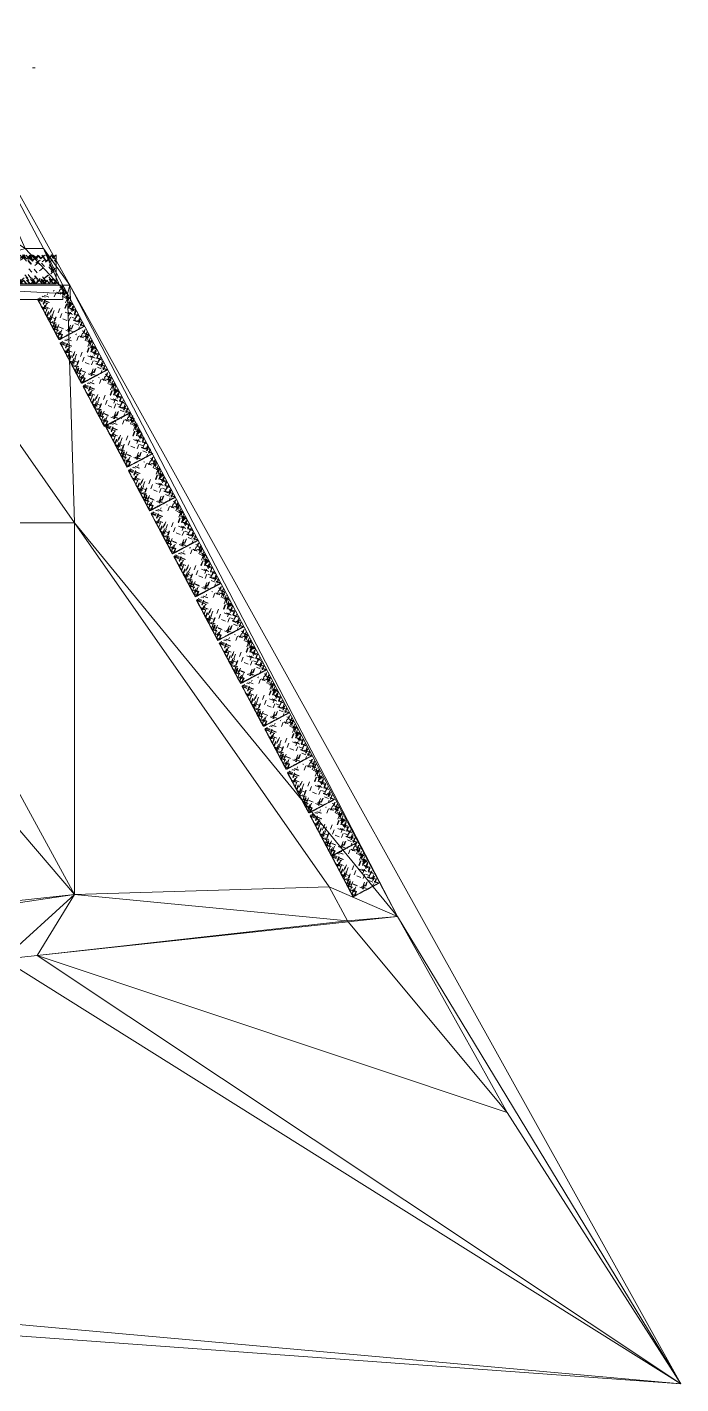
# Model space of a CAD drawing. Header units: millimetres. Extents: x 2239 to 34761, y -1911 to 21446.
# Drawn here: x 23502 to 34761, y -1911 to 21446 of the extents above; entities that cross this region are included whole.
import ezdxf

# ---------------------------------------------------------------- set-up
doc = ezdxf.new("R2010")
doc.units = ezdxf.units.MM
for name, color, linetype, lineweight in [('A-FLOR', 192, 'Continuous', 18), ('A-GENM', 13, 'Continuous', 9), ('A-WALL', 113, 'Continuous', 18), ('C-TOPO', 7, 'Continuous', 9), ('G-IMPT', 8, 'Continuous', 9)]:
    doc.layers.add(name, color=color, linetype=linetype, lineweight=lineweight)

# ---------------------------------------------------------------- blocks, each defined once
blk = doc.blocks.new('TREE 7M - Baum_29a_dwg-394111-3D View 1')
at = {"layer": 'G-IMPT'}
blk.add_polyline3d([(2445, 0, 4585), (2489, 0, 4613), (2490, 0, 4627)], dxfattribs=at)
blk = doc.blocks.new('TREE 7M - TREE 7M-394112-3D View 1')
blk.add_blockref('TREE 7M - Baum_29a_dwg-394111-3D View 1', (10, 0))
blk = doc.blocks.new('HEDGE - B_Hecke_Plan_D_03_dwg-399855-3D View 1')
at = {"layer": 'G-IMPT'}
for p, q in [((0, -1, 981), (0, -42, 933)), ((0, -1, 967), (0, -51, 909)), ((0, -1, 200), (0, -17, 181)), ((0, -1, 96), (0, -6, 90)), ((0, -10, 49), (0, -1, 42)), ((0, -19, 49), (0, -1, 35)), ((0, -53, 80), (0, -1, 37)), ((0, -38, 956), (0, -1, 925)), ((0, -2, 322), (0, -1, 321)), ((0, -12, 310), (0, -1, 302)), ((0, -55, 179), (0, -1, 134)), ((0, -31, 129), (0, -1, 104)), ((0, -1, 23), (0, -20, 1)), ((0, -1, 14), (0, -10, 4)), ((0, -58, 794), (0, -2, 747)), ((0, -62, 190), (0, -5, 142)), ((0, -6, 633), (0, -58, 573)), ((0, -64, 473), (0, -8, 426)), ((0, -65, 806), (0, -8, 759)), ((0, -66, 49), (0, -9, 2)), ((0, -67, 68), (0, -10, 20)), ((0, -71, 662), (0, -14, 615)), ((0, -77, 476), (0, -20, 429)), ((0, -82, 55), (0, -26, 8)), ((0, -26, 848), (0, -78, 788)), ((0, -84, 665), (0, -27, 618)), ((0, -88, 301), (0, -31, 254)), ((0, -38, 910), (0, -89, 851)), ((0, -38, 458), (0, -89, 398)), ((0, -39, 469), (0, -91, 409)), ((0, -39, 824), (0, -90, 765)), ((0, -98, 980), (0, -41, 933)), ((0, -101, 304), (0, -44, 256)), ((0, -50, 992), (0, -99, 935)), ((0, -50, 726), (0, -101, 666)), ((0, -51, 333), (0, -102, 273)), ((0, -51, 737), (0, -103, 677)), ((0, -110, 891), (0, -53, 844)), ((0, -110, 766), (0, -54, 719)), ((0, -116, 888), (0, -59, 841)), ((0, -60, 992), (0, -112, 933)), ((0, -120, 987), (0, -63, 940)), ((0, -66, 105), (0, -117, 45)), ((0, -123, 769), (0, -66, 721)), ((0, -125, 497), (0, -68, 450)), ((0, -78, 105), (0, -130, 45)), ((0, -135, 941), (0, -78, 894)), ((0, -142, 140), (0, -85, 93)), ((0, -149, 152), (0, -92, 105)), ((0, -155, 966), (0, -98, 919)), ((0, -156, 116), (0, -99, 69)), ((0, -102, 992), (0, -153, 933)), ((0, -164, 500), (0, -107, 453)), ((0, -113, 992), (0, -162, 935)), ((0, -114, 952), (0, -166, 892)), ((0, -195, 883), (0, -138, 836)), ((0, -197, 673), (0, -140, 626)), ((0, -141, 108), (0, -192, 48)), ((0, -204, 685), (0, -147, 638)), ((0, -208, 886), (0, -151, 839)), ((0, -209, 366), (0, -152, 318)), ((0, -155, 80), (0, -206, 20)), ((0, -155, 63), (0, -206, 4)), ((0, -213, 204), (0, -156, 156)), ((0, -214, 51), (0, -157, 4)), ((0, -216, 378), (0, -159, 331)), ((0, -162, 566), (0, -214, 506)), ((0, -220, 216), (0, -163, 169)), ((0, -165, 727), (0, -216, 667)), ((0, -226, 976), (0, -169, 928)), ((0, -174, 985), (0, -226, 926)), ((0, -231, 56), (0, -174, 9)), ((0, -176, 600), (0, -228, 540)), ((0, -234, 949), (0, -177, 902)), ((0, -177, 703), (0, -229, 644)), ((0, -177, 420), (0, -228, 360)), ((0, -178, 611), (0, -229, 551)), ((0, -181, 258), (0, -232, 198)), ((0, -241, 106), (0, -184, 59)), ((0, -189, 396), (0, -241, 336)), ((0, -247, 782), (0, -190, 734)), ((0, -194, 734), (0, -245, 674)), ((0, -194, 234), (0, -245, 174)), ((0, -194, 127), (0, -245, 68)), ((0, -194, 220), (0, -245, 161)), ((0, -195, 70), (0, -246, 11)), ((0, -195, 745), (0, -247, 685)), ((0, -196, 96), (0, -247, 37)), ((0, -199, 543), (0, -250, 483)), ((0, -257, 498), (0, -200, 451)), ((0, -203, 543), (0, -254, 483)), ((0, -260, 527), (0, -203, 480)), ((0, -260, 784), (0, -203, 737)), ((0, -204, 68), (0, -256, 8)), ((0, -261, 502), (0, -204, 455)), ((0, -263, 270), (0, -206, 223)), ((0, -264, 298), (0, -207, 251)), ((0, -208, 73), (0, -260, 13)), ((0, -210, 251), (0, -262, 191)), ((0, -212, 262), (0, -263, 202)), ((0, -271, 976), (0, -214, 928)), ((0, -276, 301), (0, -219, 254)), ((0, -219, 985), (0, -271, 926)), ((0, -221, 640), (0, -272, 581)), ((0, -279, 949), (0, -222, 902)), ((0, -290, 505), (0, -233, 457)), ((0, -297, 517), (0, -240, 470)), ((0, -244, 518), (0, -296, 459)), ((0, -305, 304), (0, -248, 256)), ((0, -309, 814), (0, -252, 767)), ((0, -312, 316), (0, -255, 269)), ((0, -258, 559), (0, -309, 499)), ((0, -316, 826), (0, -259, 779)), ((0, -260, 317), (0, -311, 258)), ((0, -273, 358), (0, -324, 298)), ((0, -330, 983), (0, -273, 935)), ((0, -274, 944), (0, -326, 884)), ((0, -277, 868), (0, -329, 808)), ((0, -285, 629), (0, -336, 570)), ((0, -342, 230), (0, -285, 183)), ((0, -285, 334), (0, -337, 274)), ((0, -342, 54), (0, -286, 6)), ((0, -286, 640), (0, -337, 581)), ((0, -345, 66), (0, -288, 19)), ((0, -290, 844), (0, -341, 785)), ((0, -349, 242), (0, -292, 195)), ((0, -351, 148), (0, -294, 101)), ((0, -294, 988), (0, -345, 928)), ((0, -352, 988), (0, -295, 941)), ((0, -363, 151), (0, -306, 104)), ((0, -363, 492), (0, -306, 445)), ((0, -363, 677), (0, -306, 630)), ((0, -365, 913), (0, -308, 866)), ((0, -366, 923), (0, -309, 876)), ((0, -310, 284), (0, -362, 224)), ((0, -370, 505), (0, -313, 458)), ((0, -370, 689), (0, -313, 642)), ((0, -323, 988), (0, -374, 928)), ((0, -323, 260), (0, -374, 201)), ((0, -327, 63), (0, -379, 4)), ((0, -331, 546), (0, -383, 487)), ((0, -331, 731), (0, -383, 671)), ((0, -344, 523), (0, -395, 463)), ((0, -344, 707), (0, -395, 648)), ((0, -402, 973), (0, -345, 926)), ((0, -348, 977), (0, -399, 917)), ((0, -354, 985), (0, -405, 926)), ((0, -365, 120), (0, -416, 61)), ((0, -365, 291), (0, -416, 231)), ((0, -365, 734), (0, -416, 674)), ((0, -372, 81), (0, -423, 22)), ((0, -429, 59), (0, -372, 12)), ((0, -429, 910), (0, -372, 863)), ((0, -379, 324), (0, -430, 265)), ((0, -379, 767), (0, -430, 707)), ((0, -380, 335), (0, -431, 276)), ((0, -380, 778), (0, -431, 719)), ((0, -440, 95), (0, -383, 48)), ((0, -442, 83), (0, -385, 36)), ((0, -397, 66), (0, -448, 6)), ((0, -402, 992), (0, -454, 933)), ((0, -460, 413), (0, -403, 366)), ((0, -410, 992), (0, -462, 933)), ((0, -467, 426), (0, -410, 379)), ((0, -420, 710), (0, -471, 650)), ((0, -478, 666), (0, -421, 619)), ((0, -422, 267), (0, -473, 208)), ((0, -480, 223), (0, -423, 176)), ((0, -424, 710), (0, -475, 650)), ((0, -481, 695), (0, -424, 648)), ((0, -482, 842), (0, -425, 794)), ((0, -426, 267), (0, -477, 208)), ((0, -483, 252), (0, -426, 205)), ((0, -483, 987), (0, -426, 940)), ((0, -428, 467), (0, -480, 408)), ((0, -488, 981), (0, -431, 934)), ((0, -495, 713), (0, -438, 666)), ((0, -494, 844), (0, -438, 797)), ((0, -440, 79), (0, -491, 19)), ((0, -497, 270), (0, -440, 223)), ((0, -441, 93), (0, -492, 33)), ((0, -441, 548), (0, -493, 489)), ((0, -441, 444), (0, -492, 384)), ((0, -443, 559), (0, -494, 500)), ((0, -492, 45), (0, -455, 15)), ((0, -459, 906), (0, -492, 868)), ((0, -492, 20), (0, -468, -1)), ((0, -492, 35), (0, -476, 22)), ((0, -483, 158), (0, -492, 147)), ((0, -492, 883), (0, -487, 878)), ((0, -491, 227), (0, -492, 226)), ((0, -492, 893), (0, -491, 892))]:
    blk.add_line(p, q, dxfattribs=at)
blk = doc.blocks.new('HEDGE - B_Hecke_Plan_D_02_dwg-399854-3D View 1')
at = {"layer": 'G-IMPT'}
for p, q in [((-787, 0, 270), (-730, 0, 223)), ((-785, 0, 713), (-728, 0, 666)), ((-785, 0, 844), (-728, 0, 797)), ((-733, 0, 559), (-784, 0, 500)), ((-731, 0, 93), (-783, 0, 33)), ((-732, 0, 548), (-783, 0, 489)), ((-773, 0, 158), (-782, 0, 147)), ((-781, 0, 227), (-782, 0, 226)), ((-749, 0, 906), (-782, 0, 868)), ((-782, 0, 893), (-781, 0, 892)), ((-782, 0, 883), (-777, 0, 878)), ((-782, 0, 35), (-766, 0, 22)), ((-782, 0, 20), (-758, 0, -1)), ((-782, 0, 45), (-745, 0, 15)), ((-731, 0, 444), (-782, 0, 384)), ((-730, 0, 79), (-781, 0, 19)), ((-778, 0, 981), (-722, 0, 934)), ((-773, 0, 252), (-716, 0, 205)), ((-773, 0, 987), (-716, 0, 940)), ((-772, 0, 842), (-715, 0, 794)), ((-771, 0, 695), (-714, 0, 648)), ((-770, 0, 223), (-713, 0, 176)), ((-719, 0, 467), (-770, 0, 408)), ((-716, 0, 267), (-768, 0, 208)), ((-768, 0, 666), (-711, 0, 619)), ((-714, 0, 710), (-765, 0, 650)), ((-712, 0, 267), (-763, 0, 208)), ((-710, 0, 710), (-761, 0, 650)), ((-757, 0, 426), (-701, 0, 379)), ((-701, 0, 992), (-752, 0, 933)), ((-751, 0, 413), (-694, 0, 366)), ((-692, 0, 992), (-744, 0, 933)), ((-687, 0, 66), (-738, 0, 6)), ((-733, 0, 83), (-676, 0, 36)), ((-730, 0, 95), (-673, 0, 48)), ((-670, 0, 335), (-722, 0, 276)), ((-670, 0, 778), (-722, 0, 719)), ((-669, 0, 324), (-720, 0, 265)), ((-669, 0, 767), (-720, 0, 707)), ((-719, 0, 59), (-662, 0, 12)), ((-719, 0, 910), (-662, 0, 863)), ((-662, 0, 81), (-713, 0, 22)), ((-655, 0, 120), (-706, 0, 61)), ((-655, 0, 291), (-706, 0, 231)), ((-655, 0, 734), (-706, 0, 674)), ((-644, 0, 985), (-695, 0, 926)), ((-692, 0, 973), (-635, 0, 926)), ((-638, 0, 977), (-690, 0, 917)), ((-634, 0, 523), (-685, 0, 463)), ((-634, 0, 707), (-685, 0, 648)), ((-621, 0, 546), (-673, 0, 487)), ((-622, 0, 731), (-673, 0, 671)), ((-617, 0, 63), (-669, 0, 4)), ((-613, 0, 988), (-665, 0, 928)), ((-613, 0, 260), (-664, 0, 201)), ((-660, 0, 505), (-603, 0, 458)), ((-660, 0, 689), (-603, 0, 642)), ((-656, 0, 923), (-599, 0, 876)), ((-655, 0, 913), (-598, 0, 866)), ((-653, 0, 151), (-597, 0, 104)), ((-653, 0, 492), (-596, 0, 445)), ((-653, 0, 677), (-597, 0, 630)), ((-600, 0, 284), (-652, 0, 224)), ((-643, 0, 988), (-586, 0, 941)), ((-641, 0, 148), (-584, 0, 101)), ((-639, 0, 242), (-582, 0, 195)), ((-584, 0, 988), (-636, 0, 928)), ((-635, 0, 66), (-578, 0, 19)), ((-633, 0, 54), (-576, 0, 6)), ((-632, 0, 230), (-575, 0, 183)), ((-580, 0, 844), (-632, 0, 785)), ((-576, 0, 640), (-628, 0, 581)), ((-575, 0, 334), (-627, 0, 274)), ((-575, 0, 629), (-626, 0, 570)), ((-620, 0, 983), (-563, 0, 935)), ((-568, 0, 868), (-619, 0, 808)), ((-565, 0, 944), (-616, 0, 884)), ((-563, 0, 358), (-614, 0, 298)), ((-607, 0, 826), (-550, 0, 779)), ((-602, 0, 316), (-545, 0, 269)), ((-550, 0, 317), (-601, 0, 258)), ((-600, 0, 814), (-543, 0, 767)), ((-548, 0, 559), (-599, 0, 499)), ((-595, 0, 304), (-538, 0, 256)), ((-587, 0, 517), (-530, 0, 470)), ((-535, 0, 518), (-586, 0, 459)), ((-580, 0, 505), (-523, 0, 457)), ((-569, 0, 949), (-512, 0, 902)), ((-566, 0, 301), (-509, 0, 254)), ((-511, 0, 640), (-562, 0, 581)), ((-510, 0, 985), (-561, 0, 926)), ((-561, 0, 976), (-504, 0, 928)), ((-554, 0, 298), (-497, 0, 251)), ((-502, 0, 262), (-553, 0, 202)), ((-501, 0, 251), (-552, 0, 191)), ((-551, 0, 502), (-494, 0, 455)), ((-499, 0, 73), (-550, 0, 13)), ((-539, 0, 499), (-482, 0, 452)), ((-486, 0, 96), (-537, 0, 37)), ((-484, 0, 127), (-536, 0, 68)), ((-536, 0, 879), (-479, 0, 832)), ((-484, 0, 220), (-535, 0, 161)), ((-525, 0, 55), (-468, 0, 7)), ((-471, 0, 244), (-523, 0, 184)), ((-518, 0, 42), (-461, 0, -5)), ((-510, 0, 202), (-453, 0, 155)), ((-507, 0, 876), (-450, 0, 829)), ((-452, 0, 660), (-503, 0, 600)), ((-503, 0, 190), (-446, 0, 143)), ((-448, 0, 992), (-497, 0, 935)), ((-495, 0, 874), (-438, 0, 826)), ((-443, 0, 837), (-494, 0, 777)), ((-441, 0, 826), (-493, 0, 766)), ((-436, 0, 557), (-488, 0, 497)), ((-425, 0, 796), (-476, 0, 736)), ((-424, 0, 130), (-475, 0, 71)), ((-420, 0, 434), (-471, 0, 374)), ((-419, 0, 527), (-471, 0, 467)), ((-412, 0, 819), (-464, 0, 759)), ((-411, 0, 154), (-463, 0, 94)), ((-407, 0, 550), (-458, 0, 491)), ((-458, 0, 988), (-401, 0, 941)), ((-455, 0, 724), (-398, 0, 676)), ((-400, 0, 988), (-451, 0, 928)), ((-450, 0, 112), (-393, 0, 65)), ((-446, 0, 509), (-389, 0, 461)), ((-443, 0, 100), (-386, 0, 53)), ((-439, 0, 496), (-382, 0, 449)), ((-436, 0, 983), (-379, 0, 935)), ((-430, 0, 285), (-373, 0, 238)), ((-377, 0, 78), (-428, 0, 18)), ((-427, 0, 721), (-370, 0, 674)), ((-375, 0, 902), (-426, 0, 843)), ((-417, 0, 283), (-360, 0, 235)), ((-364, 0, 101), (-416, 0, 42)), ((-362, 0, 926), (-414, 0, 866)), ((-362, 0, 682), (-414, 0, 622)), ((-414, 0, 718), (-357, 0, 671)), ((-361, 0, 671), (-412, 0, 611)), ((-358, 0, 254), (-409, 0, 194)), ((-357, 0, 243), (-408, 0, 183)), ((-403, 0, 60), (-346, 0, 13)), ((-401, 0, 884), (-344, 0, 837)), ((-346, 0, 341), (-397, 0, 282)), ((-396, 0, 47), (-339, 0, 0)), ((-344, 0, 640), (-396, 0, 581)), ((-394, 0, 872), (-337, 0, 824)), ((-390, 0, 182), (-334, 0, 134)), ((-385, 0, 949), (-328, 0, 902)), ((-333, 0, 365), (-384, 0, 305)), ((-332, 0, 664), (-383, 0, 604)), ((-325, 0, 985), (-377, 0, 926)), ((-377, 0, 976), (-320, 0, 928)), ((-365, 0, 592), (-308, 0, 544)), ((-353, 0, 589), (-296, 0, 542)), ((-294, 0, 560), (-345, 0, 500)), ((-292, 0, 549), (-344, 0, 489)), ((-281, 0, 648), (-333, 0, 588)), ((-326, 0, 488), (-269, 0, 441)), ((-274, 0, 95), (-325, 0, 36)), ((-269, 0, 817), (-320, 0, 758)), ((-269, 0, 671), (-320, 0, 611)), ((-261, 0, 119), (-313, 0, 59)), ((-264, 0, 992), (-313, 0, 935)), ((-260, 0, 65), (-311, 0, 5)), ((-310, 0, 917), (-253, 0, 870)), ((-256, 0, 841), (-308, 0, 781)), ((-307, 0, 988), (-250, 0, 941)), ((-249, 0, 988), (-300, 0, 928)), ((-300, 0, 77), (-243, 0, 30)), ((-243, 0, 358), (-295, 0, 298)), ((-243, 0, 800), (-295, 0, 741)), ((-295, 0, 799), (-238, 0, 752)), ((-294, 0, 344), (-237, 0, 297)), ((-293, 0, 65), (-236, 0, 18)), ((-240, 0, 80), (-292, 0, 20)), ((-288, 0, 787), (-231, 0, 740)), ((-285, 0, 983), (-228, 0, 935)), ((-231, 0, 74), (-282, 0, 15)), ((-282, 0, 341), (-225, 0, 294)), ((-274, 0, 545), (-217, 0, 498)), ((-263, 0, 270), (-206, 0, 223)), ((-260, 0, 527), (-203, 0, 480)), ((-260, 0, 784), (-203, 0, 737)), ((-257, 0, 498), (-200, 0, 451)), ((-204, 0, 68), (-256, 0, 8)), ((-203, 0, 543), (-254, 0, 483)), ((-199, 0, 543), (-250, 0, 483)), ((-195, 0, 745), (-247, 0, 685)), ((-247, 0, 782), (-190, 0, 734)), ((-195, 0, 70), (-246, 0, 11)), ((-194, 0, 734), (-245, 0, 674)), ((-194, 0, 234), (-245, 0, 174)), ((-241, 0, 106), (-184, 0, 59)), ((-189, 0, 396), (-241, 0, 336)), ((-234, 0, 949), (-177, 0, 902)), ((-181, 0, 258), (-232, 0, 198)), ((-231, 0, 56), (-174, 0, 9)), ((-178, 0, 611), (-229, 0, 551)), ((-177, 0, 703), (-229, 0, 644)), ((-176, 0, 600), (-228, 0, 540)), ((-177, 0, 420), (-228, 0, 360)), ((-174, 0, 985), (-226, 0, 926)), ((-226, 0, 976), (-169, 0, 928)), ((-220, 0, 216), (-163, 0, 169)), ((-165, 0, 727), (-216, 0, 667)), ((-216, 0, 378), (-159, 0, 331)), ((-214, 0, 51), (-157, 0, 4)), ((-162, 0, 566), (-214, 0, 506)), ((-213, 0, 204), (-156, 0, 156)), ((-209, 0, 366), (-152, 0, 318)), ((-208, 0, 886), (-151, 0, 839)), ((-155, 0, 80), (-206, 0, 20)), ((-155, 0, 63), (-206, 0, 4)), ((-204, 0, 685), (-147, 0, 638)), ((-197, 0, 673), (-140, 0, 626)), ((-195, 0, 883), (-138, 0, 836)), ((-141, 0, 108), (-192, 0, 48)), ((-114, 0, 952), (-166, 0, 892)), ((-164, 0, 500), (-107, 0, 453)), ((-113, 0, 992), (-162, 0, 935)), ((-156, 0, 116), (-99, 0, 69)), ((-155, 0, 966), (-98, 0, 919)), ((-102, 0, 992), (-153, 0, 933)), ((-149, 0, 152), (-92, 0, 105)), ((-142, 0, 140), (-85, 0, 93)), ((-135, 0, 941), (-78, 0, 894)), ((-78, 0, 105), (-130, 0, 45)), ((-125, 0, 497), (-68, 0, 450)), ((-123, 0, 769), (-66, 0, 721)), ((-120, 0, 987), (-63, 0, 940)), ((-66, 0, 105), (-117, 0, 45)), ((-116, 0, 888), (-59, 0, 841)), ((-60, 0, 992), (-112, 0, 933)), ((-110, 0, 891), (-53, 0, 844)), ((-110, 0, 766), (-54, 0, 719)), ((-51, 0, 737), (-103, 0, 677)), ((-51, 0, 333), (-102, 0, 273)), ((-50, 0, 726), (-101, 0, 666)), ((-101, 0, 304), (-44, 0, 256)), ((-50, 0, 992), (-99, 0, 935)), ((-98, 0, 980), (-41, 0, 933)), ((-39, 0, 469), (-91, 0, 409)), ((-39, 0, 824), (-90, 0, 765)), ((-38, 0, 910), (-89, 0, 851)), ((-38, 0, 458), (-89, 0, 398)), ((-88, 0, 301), (-31, 0, 254)), ((-84, 0, 665), (-27, 0, 618)), ((-82, 0, 55), (-26, 0, 8)), ((-26, 0, 848), (-78, 0, 788)), ((-77, 0, 476), (-20, 0, 429)), ((-71, 0, 662), (-14, 0, 615)), ((-67, 0, 68), (-10, 0, 20)), ((-66, 0, 49), (-9, 0, 2)), ((-65, 0, 806), (-8, 0, 759)), ((-64, 0, 473), (-8, 0, 426)), ((-62, 0, 190), (-5, 0, 142)), ((-6, 0, 633), (-58, 0, 573)), ((-58, 0, 794), (-2, 0, 747)), ((-55, 0, 179), (-1, 0, 134)), ((-53, 0, 80), (-1, 0, 37)), ((-1, 0, 967), (-51, 0, 909)), ((-1, 0, 981), (-42, 0, 933)), ((-38, 0, 956), (-1, 0, 925)), ((-31, 0, 129), (-1, 0, 104)), ((-1, 0, 23), (-20, 0, 1)), ((-19, 0, 49), (-1, 0, 35)), ((-1, 0, 200), (-17, 0, 181)), ((-12, 0, 310), (-1, 0, 302)), ((-10, 0, 49), (-1, 0, 42)), ((-1, 0, 14), (-10, 0, 4)), ((-1, 0, 96), (-6, 0, 90)), ((-2, 0, 322), (-1, 0, 321))]:
    blk.add_line(p, q, dxfattribs=at)
blk = doc.blocks.new('HEDGE - B_Hecke_Plan_C_dwg-399853-3D View 1')
at = {"layer": 'G-IMPT'}
for p, q in [((1, 488), (42, 440)), ((1, 474), (51, 416)), ((98, 487), (41, 440)), ((50, 499), (99, 442)), ((60, 499), (112, 440)), ((120, 494), (63, 447)), ((155, 473), (98, 426)), ((102, 499), (153, 440)), ((113, 499), (162, 442)), ((226, 483), (169, 435)), ((174, 492), (226, 433)), ((255, 498), (198, 451)), ((262, 495), (205, 448)), ((213, 499), (263, 441)), ((223, 499), (273, 441)), ((235, 490), (287, 430)), ((278, 492), (330, 433)), ((345, 474), (288, 427)), ((357, 495), (300, 448)), ((312, 474), (363, 415)), ((373, 498), (316, 451)), ((328, 492), (380, 433)), ((387, 498), (330, 451)), ((396, 497), (448, 437)), ((396, 480), (448, 420)), ((471, 484), (414, 437)), ((419, 478), (470, 419)), ((484, 469), (427, 422)), ((475, 494), (527, 434)), ((491, 491), (542, 431)), ((584, 490), (527, 442)), ((548, 495), (599, 435)), ((606, 495), (549, 448)), ((624, 495), (675, 435)), ((703, 480), (646, 433)), ((649, 484), (700, 424)), ((655, 492), (706, 433)), ((703, 499), (755, 440)), ((712, 499), (763, 440)), ((784, 494), (727, 447)), ((789, 488), (732, 441)), ((38, 463), (1, 432)), ((2, 322), (1, 321)), ((12, 310), (1, 302)), ((38, 417), (89, 358)), ((51, 333), (102, 273)), ((110, 398), (53, 351)), ((116, 395), (59, 348)), ((135, 448), (78, 401)), ((114, 459), (166, 399)), ((234, 456), (177, 409)), ((234, 451), (285, 391)), ((306, 401), (357, 341)), ((374, 466), (317, 419)), ((317, 401), (369, 341)), ((324, 261), (375, 201)), ((335, 453), (387, 394)), ((345, 453), (396, 394)), ((449, 460), (392, 413)), ((457, 460), (400, 413)), ((462, 460), (405, 413)), ((414, 252), (466, 192)), ((481, 363), (424, 316)), ((499, 402), (442, 355)), ((516, 408), (459, 360)), ((463, 394), (514, 334)), ((562, 270), (505, 223)), ((542, 358), (593, 298)), ((609, 424), (552, 377)), ((575, 451), (627, 391)), ((666, 420), (609, 373)), ((667, 430), (610, 383)), ((666, 291), (717, 231)), ((730, 417), (673, 370)), ((680, 324), (731, 265)), ((681, 335), (732, 276)), ((702, 267), (753, 208)), ((706, 267), (757, 208)), ((763, 252), (706, 205)), ((777, 270), (720, 223)), ((760, 413), (793, 375)), ((793, 390), (788, 385)), ((793, 400), (792, 399)), ((1, 200), (17, 181)), ((55, 179), (1, 134)), ((31, 129), (1, 104)), ((1, 96), (6, 90)), ((53, 80), (1, 37)), ((10, 49), (1, 42)), ((19, 49), (1, 35)), ((1, 23), (20, 1)), ((1, 14), (10, 4)), ((62, 190), (5, 142)), ((66, 49), (9, 2)), ((67, 68), (10, 20)), ((82, 55), (26, 8)), ((66, 105), (117, 45)), ((78, 105), (130, 45)), ((142, 140), (85, 93)), ((149, 152), (92, 105)), ((156, 116), (99, 69)), ((141, 108), (192, 48)), ((155, 80), (206, 20)), ((155, 63), (206, 4)), ((214, 51), (157, 4)), ((231, 56), (174, 9)), ((241, 106), (184, 59)), ((216, 77), (267, 18)), ((238, 56), (287, -1)), ((253, 156), (305, 97)), ((274, 120), (325, 61)), ((281, 65), (332, 5)), ((296, 62), (348, 2)), ((309, 159), (360, 99)), ((350, 80), (402, 20)), ((414, 51), (357, 4)), ((366, 104), (417, 44)), ((370, 65), (421, 5)), ((428, 54), (371, 6)), ((434, 101), (377, 54)), ((395, 65), (446, 5)), ((420, 136), (471, 76)), ((428, 138), (480, 79)), ((496, 51), (439, 4)), ((502, 51), (445, 4)), ((519, 90), (462, 43)), ((494, 70), (545, 11)), ((503, 68), (555, 8)), ((530, 74), (581, 15)), ((592, 65), (535, 18)), ((539, 80), (591, 20)), ((599, 77), (542, 30)), ((559, 65), (610, 5)), ((560, 119), (612, 59)), ((573, 95), (624, 36)), ((643, 54), (587, 6)), ((646, 66), (589, 19)), ((652, 148), (595, 101)), ((664, 151), (607, 104)), ((628, 63), (680, 4)), ((666, 120), (717, 61)), ((673, 81), (724, 22)), ((730, 59), (673, 12)), ((741, 95), (684, 48)), ((743, 83), (687, 36)), ((698, 66), (749, 6)), ((760, 223), (703, 176)), ((741, 79), (792, 19)), ((742, 93), (793, 33)), ((793, 45), (756, 15)), ((793, 20), (769, -1)), ((793, 35), (777, 22)), ((784, 158), (793, 147)), ((792, 227), (793, 226))]:
    blk.add_line(p, q, dxfattribs=at)
blk = doc.blocks.new('HEDGE - HEDGE-399856-3D View 1')
for name, p in [('HEDGE - B_Hecke_Plan_C_dwg-399853-3D View 1', (0, 0, 1000)), ('HEDGE - B_Hecke_Plan_D_03_dwg-399855-3D View 1', (793, 500, 3)), ('HEDGE - B_Hecke_Plan_D_02_dwg-399854-3D View 1', (793, 0, 4))]:
    blk.add_blockref(name, p)

msp = doc.modelspace()

# ---------------------------------------------------------------- block references
at = {"layer": 'A-GENM'}
for name, p in [('TREE 7M - TREE 7M-394112-3D View 1', (21139, 20743, -500)), ('HEDGE - HEDGE-399856-3D View 1', (23209, 17026, -160))]:
    msp.add_blockref(name, p, dxfattribs=at)
at = {"layer": 'A-GENM', "rotation": 297.9294311050196}
for p in [(23682, 16766, -1128), (24070, 16014, -1118), (24462, 15273, -1122), (24854, 14573, -1136), (25243, 13821, -1150), (25634, 13080, -1163), (26028, 12340, -1177), (26416, 11589, -1191), (26808, 10848, -1205), (27201, 10109, -1219), (27594, 9369, -1232), (27983, 8618, -1246), (28375, 7877, -1249), (28746, 7176, -1235)]:
    msp.add_blockref('HEDGE - HEDGE-399856-3D View 1', p, dxfattribs=at)

# ---------------------------------------------------------------- meshes
at = {"layer": 'A-FLOR', "lineweight": 9}
mesh = msp.add_polyface(dxfattribs=at)
corners = [(20820, 7598, -740), (20497, 7598, -740), (20497, 10598, -740), (20820, 10598, -740), (20820, 12913, -740), (24320, 12913, -740), (24320, 6513, -740), (20820, 5995, -740)]
mesh.append_faces([[corners[k] for k in face] for face in [(0, 3, 6, 7)]], dxfattribs={"vtx0": -1, "vtx1": -1})
mesh.append_faces([[corners[k] for k in face] for face in [(2, 3, 0, 1)]], dxfattribs={"vtx1": -1})
mesh.append_faces([[corners[k] for k in face] for face in [(3, 4, 5, 6)]], dxfattribs={"vtx3": -1})
mesh = msp.add_polyface(dxfattribs=at)
corners = [(20820, 7598, -540), (20820, 5995, -540), (24320, 6513, -540), (24320, 12913, -540), (20820, 12913, -540), (20820, 10598, -540), (20497, 10598, -540), (20497, 7598, -540)]
mesh.append_faces([[corners[k] for k in face] for face in [(2, 5, 0, 1)]], dxfattribs={"vtx0": -1, "vtx1": -1})
mesh.append_faces([[corners[k] for k in face] for face in [(6, 7, 0, 5), (3, 4, 5, 2)]], dxfattribs={"vtx2": -1})
mesh = msp.add_polyface(dxfattribs=at)
corners = [(24320, 12913, -740), (20820, 12913, -740), (20820, 12913, -540), (24320, 12913, -540)]
mesh.append_faces([[corners[k] for k in face] for face in [(0, 1, 2, 3)]])
mesh = msp.add_polyface(dxfattribs=at)
corners = [(24320, 6513, -740), (24320, 12913, -740), (24320, 12913, -540), (24320, 6513, -540)]
mesh.append_faces([[corners[k] for k in face] for face in [(0, 1, 2, 3)]])
mesh = msp.add_polyface(dxfattribs=at)
corners = [(20820, 5995, -740), (24320, 6513, -740), (24320, 6513, -540), (20820, 5995, -540)]
mesh.append_faces([[corners[k] for k in face] for face in [(0, 1, 2, 3)]])
at = {"layer": 'A-WALL', "lineweight": 9}
mesh = msp.add_polyface(dxfattribs=at)
corners = [(20820, 17006, -1540), (20820, 17006), (24120, 17006), (24120, 17006, -1540)]
mesh.append_faces([[corners[k] for k in face] for face in [(2, 3, 0, 1)]])
mesh = msp.add_polyface(dxfattribs=at)
corners = [(24120, 16756, -1540), (20820, 16756, -1540), (20820, 17006, -1540), (24120, 17006, -1540)]
mesh.append_faces([[corners[k] for k in face] for face in [(3, 0, 1, 2)]])
mesh = msp.add_polyface(dxfattribs=at)
corners = [(20820, 16756), (24120, 16756), (24120, 17006), (20820, 17006)]
mesh.append_faces([[corners[k] for k in face] for face in [(0, 1, 2, 3)]])
mesh = msp.add_polyface(dxfattribs=at)
corners = [(24120, 16756), (24120, 16756, -1540), (24120, 17006, -1540), (24120, 17006)]
mesh.append_faces([[corners[k] for k in face] for face in [(3, 0, 1, 2)]])
mesh = msp.add_polyface(dxfattribs=at)
corners = [(20820, 16756, -1540), (24120, 16756, -1540), (24120, 16756), (20820, 16756)]
mesh.append_faces([[corners[k] for k in face] for face in [(3, 0, 1, 2)]])
at = {"layer": 'C-TOPO'}
mesh = msp.add_polyface(dxfattribs=at)
corners = [(2239, 3144, 380), (2635, 412, 380), (34761, -1911, -1460), (24237, 17006, -1120), (21766, 21446, -650), (2239, 20602, 50), (2239, 17006, -260), (5600, 17006, -260), (5649, 17006, -243), (5649, 16881, -259), (5649, 13737, -197), (5649, 5995, -48), (5765, 5995, -48), (5802, 5995, -49), (5802, 3529), (4323, 3369, 158), (2239, 12213, 202), (24120, 17006, -1120), (24200, 16856, -1050), (24251, 16760, -1120), (29883, 6135, -1320), (29031, 6042, -1166), (23673, 5463, -1210), (23098, 5400, -1185), (22251, 5309, -1092), (20820, 5154, -900), (20820, 5995, -900), (15565, 5995, -386), (14690, 5995, -300), (14548, 5995, -297), (14392, 5995, -294), (14392, 6135, -294), (14392, 10752, -241), (14392, 10948, -240), (14402, 10948, -241), (14402, 11633, -238), (14336, 11633, -229), (11963, 11633, -180), (9844, 11633, -180), (9844, 17006, -160), (13989, 17006, -160), (20820, 17006, -160), (21451, 17006, -160), (24059, 17006, -160), (31772, 2763, -1460), (5880, 17006, -160), (5880, 19616, -160), (6040, 19616, -160), (6040, 19776, -160), (11900, 19776, -160), (11900, 19616, -160), (12290, 19616, -160), (12290, 19776, -160), (18780, 19776, -160), (18780, 19616, -160), (19100, 19616, -160), (19100, 19526, -160), (20110, 19526, -160), (20110, 19616, -160), (20430, 19616, -160), (20430, 19772, -160), (23469, 17636, -160), (23786, 17636, -160), (9890, 6135, -200), (9834, 1361, -200), (14691, -117, -300)]
mesh.append_faces([[corners[k] for k in face] for face in [(0, 1, 15), (14, 1, 64), (1, 14, 15), (1, 65, 64), (12, 10, 11), (63, 13, 14), (13, 10, 12), (14, 64, 63), (0, 15, 16), (63, 30, 31), (30, 63, 64), (63, 31, 37), (37, 31, 32), (38, 63, 37), (33, 36, 37), (32, 33, 37), (63, 38, 13), (64, 65, 30), (13, 38, 10), (45, 8, 9), (46, 8, 45), (5, 6, 46), (7, 46, 6), (46, 7, 8), (5, 46, 48), (9, 10, 45), (47, 45, 39), (45, 10, 39), (51, 40, 52), (39, 40, 50), (38, 39, 10), (51, 50, 40), (47, 39, 48), (48, 46, 47), (49, 50, 52), (48, 39, 49), (52, 50, 51), (5, 49, 4), (39, 50, 49), (48, 49, 5), (40, 53, 52), (47, 46, 45), (4, 49, 52), (36, 33, 35), (28, 29, 65), (28, 65, 27), (25, 65, 24), (27, 65, 25), (34, 35, 33), (26, 27, 25), (29, 30, 65), (24, 65, 23), (44, 2, 20), (23, 2, 22), (65, 2, 23), (22, 2, 44), (20, 21, 44), (22, 44, 21), (3, 19, 20), (20, 2, 3), (65, 1, 2), (54, 56, 55), (56, 54, 41), (55, 57, 58), (57, 55, 56), (56, 41, 57), (54, 55, 53), (53, 58, 60), (58, 53, 55), (59, 60, 58), (60, 59, 4), (58, 57, 59), (53, 60, 4), (57, 41, 59), (53, 40, 54), (42, 61, 59), (61, 42, 43), (4, 61, 62), (4, 59, 61), (62, 17, 3), (62, 61, 43), (3, 17, 18), (62, 3, 4), (43, 17, 62), (18, 19, 3), (42, 59, 41), (40, 41, 54), (53, 4, 52)]])
mesh = msp.add_polyface(dxfattribs=at)
corners = [(24120, 17006, -1120), (24059, 17006, -1120), (21451, 17006, -1165), (20820, 17006, -1050), (20820, 12913, -1100), (20820, 6135, -900), (20820, 5154, -900), (22251, 5309, -1092), (23098, 5400, -1185), (23673, 5463, -1210), (29031, 6042, -1166), (29883, 6135, -1320), (24200, 16856, -1120), (28706, 6647, -1165), (29019, 6058, -1165), (20970, 16856, -1050), (24320, 12913, -1100), (24320, 6513, -1100)]
mesh.append_faces([[corners[k] for k in face] for face in [(5, 6, 7), (5, 8, 17), (5, 7, 8), (4, 2, 15), (17, 4, 5), (15, 2, 3), (4, 15, 3), (4, 16, 2), (9, 17, 8), (13, 17, 14), (17, 9, 14), (10, 11, 14), (9, 10, 14), (13, 14, 11), (0, 1, 12), (16, 13, 11), (12, 1, 2), (13, 16, 17), (16, 11, 12), (16, 12, 2), (16, 4, 17)]])

doc.saveas('drawing.dxf')
